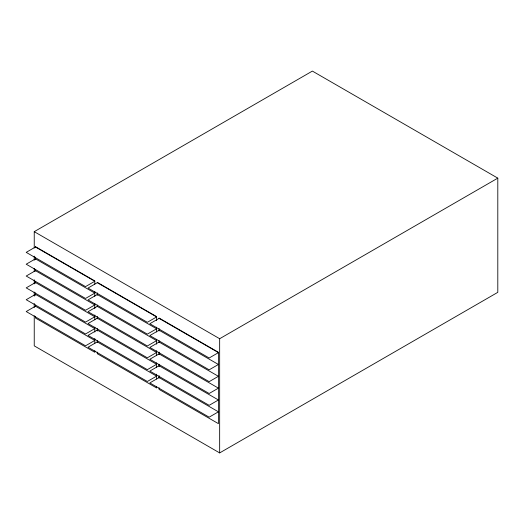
<?xml version="1.0" encoding="UTF-8"?>
<svg xmlns="http://www.w3.org/2000/svg" width="524" height="524" viewBox="0 0 524 524"><rect width="100%" height="100%" fill="white"/><g stroke="black" fill="none" stroke-linecap="round" stroke-linejoin="round"><path stroke-width="0.79" d="M34.237 247.983L34.237 231.667L312.376 71.087L497.8 178.14L497.8 292.333L219.661 452.913L34.237 345.86L34.237 315.684M34.237 231.667L219.661 338.72L497.8 178.14M35.468 246.653L94.805 280.91L94.805 284.159M97.281 282.338L156.617 316.594L156.617 320.655M159.086 318.022L218.423 352.285L218.423 423.654L159.086 389.398L159.086 387.773M219.661 338.72L219.661 452.913M159.086 328.568L159.086 331.004M159.086 340.731L159.086 342.355M159.086 352.089L159.086 354.519M159.086 364.252L159.086 366.689M159.086 375.61L159.086 378.04M156.617 327.14L156.617 332.006M156.617 339.303L156.617 344.17M156.617 350.661L156.617 355.527M156.617 362.824L156.617 367.691M156.617 374.182L156.617 379.049M156.617 386.345L156.617 387.97L97.281 353.713L97.281 352.089M97.281 292.883L97.281 295.313M97.281 305.047L97.281 306.671M97.281 316.404L97.281 318.834M97.281 328.568L97.281 331.004M97.281 340.731L97.281 342.355M94.805 291.455L94.805 296.322M94.805 303.619L94.805 308.485M94.805 314.976L94.805 319.843M94.805 327.14L94.805 332.006M94.805 338.497L94.805 343.364M94.805 350.661L94.805 352.285L35.468 318.029L35.468 316.404M35.468 257.199L35.468 259.629M35.468 269.362L35.468 270.987M35.468 281.532L35.468 283.15M35.468 292.883L35.468 295.32M35.468 305.047L35.468 306.671M34.237 256.138L34.237 260.218M34.237 268.373L34.237 271.635M34.237 279.79L34.237 283.87M34.237 292.025L34.237 296.106M34.237 303.448L34.237 307.523M35.468 247.014L26.2 252.365L85.536 286.621L94.805 281.27L35.468 247.014M35.468 258.849L26.2 264.201L85.536 298.457L94.805 293.106L35.468 258.849M35.468 270.685L26.2 276.037L85.536 310.293L94.805 304.942L35.468 270.685M35.468 282.521L26.2 287.873L85.536 322.129L94.805 316.778L35.468 282.521M35.468 294.357L26.2 299.708L85.536 333.965L94.805 328.613L35.468 294.357M35.468 306.193L26.2 311.544L85.536 345.801L94.805 340.449L35.468 306.193M97.281 282.698L88.006 288.049L147.342 322.306L156.617 316.954L97.281 282.698M97.281 294.534L88.006 299.885L147.342 334.142L156.617 328.79L97.281 294.534M97.281 306.37L88.006 311.721L147.342 345.978L156.617 340.626L97.281 306.37M97.281 318.206L88.006 323.557L147.342 357.813L156.617 352.462L97.281 318.206M97.281 330.041L88.006 335.393L147.342 369.649L156.617 364.298L97.281 330.041M97.281 341.877L88.006 347.229L147.342 381.485L156.617 376.134L97.281 341.877M159.086 318.382L149.818 323.734L209.155 357.99L218.423 352.639L159.086 318.382M159.086 330.218L149.818 335.57L209.155 369.826L218.423 364.475L159.086 330.218M159.086 342.054L149.818 347.405L209.155 381.662L218.423 376.311L159.086 342.054M159.086 353.89L149.818 359.241L209.155 393.498L218.423 388.146L159.086 353.89M159.086 365.726L149.818 371.077L209.155 405.334L218.423 399.982L159.086 365.726M159.086 377.562L149.818 382.913L209.155 417.17L218.423 411.818L159.086 377.562"/></g></svg>
